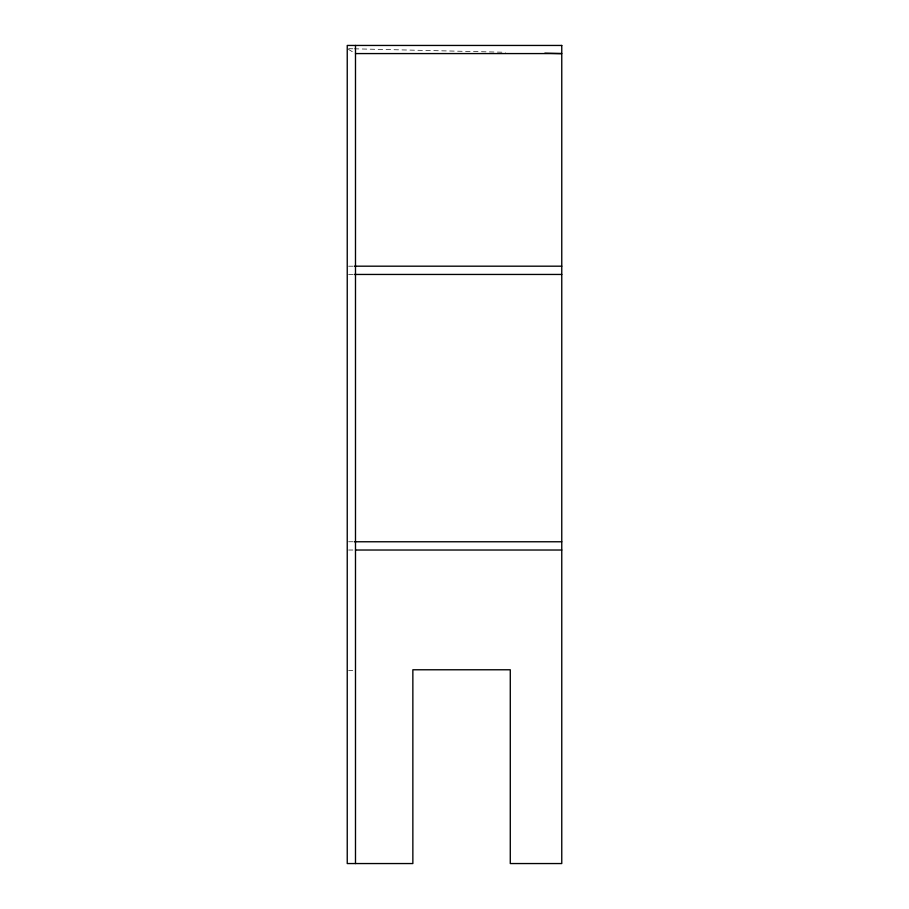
<?xml version="1.0" encoding="UTF-8"?>
<svg xmlns="http://www.w3.org/2000/svg" width="909" height="909" viewBox="0 0 909 909"><rect width="100%" height="100%" fill="white"/><g stroke="black" fill="none" stroke-linecap="round" stroke-linejoin="round"><path stroke-width="0.68" stroke-dasharray="4.54 3.41" d="M348.613 266.189L352.885 266.189M348.613 274.45L352.885 274.45M348.613 541.764L352.885 541.764M348.613 550.025L352.885 550.025M348.613 670.478L352.737 670.478M348.647 48.688L352.885 48.791M354.294 48.813L505.313 52.279M348.408 49.359L353.124 52.165"/><path stroke-width="1.36" d="M355.487 53.574L561.762 53.574L544.832 53.188M354.294 266.189L561.762 266.189M354.294 274.45L561.762 274.45M354.294 541.764L561.762 541.764M355.487 550.025L561.762 550.025M355.487 45.45L355.487 863.55M561.762 45.45L347.238 45.45L347.238 863.55L412.856 863.55L412.856 669.774L510.279 669.774L510.279 863.55L561.762 863.55L561.762 45.45"/></g></svg>
